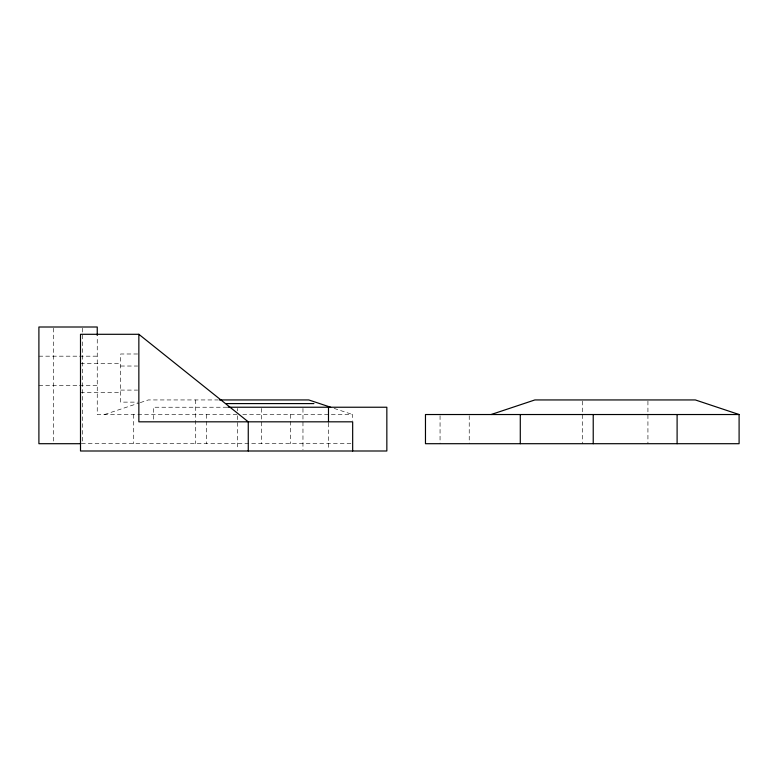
<?xml version="1.0" encoding="UTF-8"?>
<svg xmlns="http://www.w3.org/2000/svg" width="778" height="778" viewBox="0 0 778 778"><rect width="100%" height="100%" fill="white"/><g stroke="black" fill="none" stroke-linecap="round" stroke-linejoin="round"><path stroke-width="0.58" stroke-dasharray="3.89 2.92" d="M104.544 414.528L139.097 403.014M140.244 402.625L148.306 399.941L218.151 399.941M137.638 353.99L120.619 353.99L120.619 402.129L137.638 402.129M38.9 356.178L78.199 356.178M79.385 356.178L97.25 356.178M80.504 363.472L120.619 363.472M120.619 366.03L137.638 366.03M38.9 385.353L78.199 385.353M79.385 385.353L97.25 385.353M120.619 390.089L137.638 390.099M80.504 392.647L120.619 392.647M227.04 407.234L153.441 407.234L153.441 421.822M237.047 414.528L97.25 414.528L97.25 336.728M242.804 414.528L352.531 414.528L352.531 420.606M81.447 443.703L352.531 443.703M334.102 408.382L352.531 414.528M647.928 401.156L647.928 443.703M582.284 401.156L582.284 443.703M469.231 415.744L469.231 443.703M440.056 415.744L440.056 443.703M328.491 423.038L328.491 449.781M302.963 408.45L302.963 449.781M290.534 414.528L290.534 443.703M261.359 408.45L261.359 443.703M237.319 408.45L237.319 410.881M237.319 415.744L237.319 449.781M206.656 414.528L206.656 443.703M195.716 399.941L195.716 443.703M133.719 414.528L133.719 443.703M82.663 328.219L82.663 443.703M53.488 328.219L53.488 443.703"/><path stroke-width="1.17" d="M491.113 414.528L534.875 399.941L695.337 399.941L739.1 414.528L739.1 443.703L425.469 443.703L425.469 414.528L739.1 414.528M248.26 450.997L248.26 421.822L138.854 334.297L80.504 334.297L80.504 450.997L386.841 450.997L386.841 407.234L227.876 407.234M219.308 399.941L308.769 399.941L330.65 407.234M226.379 403.588L313.904 403.588M80.708 443.703L38.9 443.703L38.9 327.003L97.25 327.003L97.25 335.512M677.103 414.528L677.103 443.703M593.225 414.528L593.225 443.703M520.288 414.528L520.288 443.703M352.667 450.997L352.667 421.822L138.854 421.822L138.854 334.297M328.491 407.234L328.491 421.822"/></g></svg>
